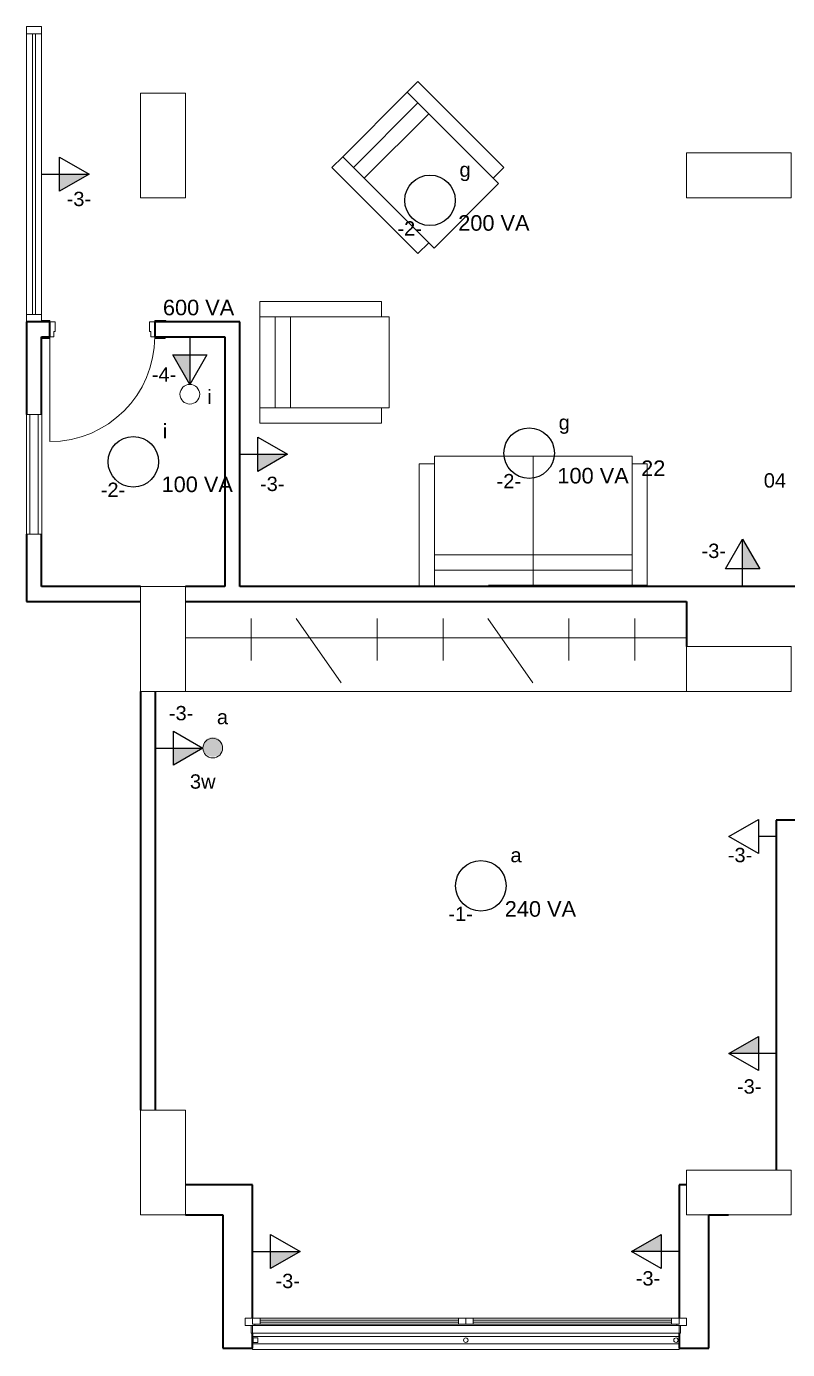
# Model space of a CAD drawing. Header units: metres. Extents: x -182 to 99, y 70 to 113.
# Drawn here: x -6.78 to -1.7, y 81.24 to 90.08 of the extents above; entities that cross this region are included whole.
import ezdxf

# ---------------------------------------------------------------- set-up
doc = ezdxf.new("R2010")
doc.units = ezdxf.units.M
doc.header["$LTSCALE"] = 0.01
for name, color, linetype, lineweight in [('A-DETL', 5, 'Continuous', 9), ('A-DOOR', 1, 'Continuous', 9), ('A-DOOR-FRAM', 1, 'Continuous', 13), ('A-FLOR-HRAL', 1, 'Continuous', 9), ('A-GLAZ', 6, 'Continuous', 9), ('A-GLAZ-CWMG', 3, 'Continuous', 9), ('A-GLAZ-FRAM', 6, 'Continuous', 13), ('A-GLAZ-GLAS', 6, 'Continuous', 13), ('A-GLAZ-SILL', 1, 'Continuous', 9), ('A-WALL', 2, 'Continuous', 9), ('G-IMPT', 1, 'Continuous', 9), ('I-FURN', 6, 'Continuous', 9), ('S-COLS', 6, 'Continuous', 9)]:
    doc.layers.add(name, color=color, linetype=linetype, lineweight=lineweight)
doc.layers.add('Elétrica', color=7, linetype='Continuous')
doc.layers.get('0').off()
doc.layers.get('I-FURN').off()
doc.styles.add('Arial', font='arial.ttf', dxfattribs={"height": 0.29506})

# ---------------------------------------------------------------- blocks, each defined once
blk = doc.blocks.new('Pilar rectangular hormigón - 300 x 700 mm-506285-Nivel 4')
at = {"layer": 'S-COLS'}
for p, q in [((0.15, 0.35), (-0.15, 0.35)), ((-0.15, 0.35), (-0.15, -0.35)), ((0.15, -0.35), (0.15, 0.35)), ((-0.15, -0.35), (0.15, -0.35))]:
    blk.add_line(p, q, dxfattribs=at)
blk = doc.blocks.new('Pilar rectangular hormigón - 300 x 700 mm-553680-Nivel 4')
at = {"layer": 'S-COLS'}
for p, q in [((0.15, 0.35), (-0.15, 0.35)), ((-0.15, 0.35), (-0.15, -0.35)), ((0.15, -0.35), (0.15, 0.35)), ((-0.15, -0.35), (0.15, -0.35))]:
    blk.add_line(p, q, dxfattribs=at)
blk = doc.blocks.new('PF 2 Vantaux - Droits - 2_95m x 2_15m-427635-Nivel 4')
at = {"layer": 'A-GLAZ'}
for p, q in [((-1.425, 0), (-1.435, 0)), ((-1.435, 0), (-1.435, -0.05)), ((-1.425, -0.05), (-1.425, 0)), ((1.435, 0), (1.425, 0)), ((1.425, 0), (1.425, -0.05)), ((1.435, -0.05), (1.435, 0)), ((-1.435, -0.05), (-1.425, -0.05)), ((1.425, -0.05), (1.435, -0.05))]:
    blk.add_line(p, q, dxfattribs=at)
at = {"layer": 'A-GLAZ-FRAM'}
for p, q in [((-1.41, -0.05), (-1.475, -0.05)), ((-1.475, -0.05), (-1.475, -0.1)), ((-1.425, -0.06), (-1.425, -0.1)), ((-1.375, -0.06), (-1.425, -0.06)), ((-1.425, -0.1), (-1.425, -0.06)), ((-1.425, -0.06), (-1.41, -0.06)), ((-1.41, -0.06), (-1.41, -0.05)), ((-1.375, -0.1), (-1.375, -0.06)), ((0, -0.06), (-0.05, -0.06)), ((-0.05, -0.06), (-0.05, -0.1)), ((0, -0.1), (0, -0.06)), ((0.05, -0.06), (0, -0.06)), ((0, -0.06), (0, -0.1)), ((0.05, -0.1), (0.05, -0.06)), ((1.375, -0.06), (1.375, -0.1)), ((1.425, -0.06), (1.375, -0.06)), ((1.475, -0.05), (1.41, -0.05)), ((1.41, -0.05), (1.41, -0.06)), ((1.41, -0.06), (1.425, -0.06)), ((1.425, -0.1), (1.425, -0.06)), ((1.425, -0.06), (1.425, -0.1)), ((1.475, -0.1), (1.475, -0.05)), ((-1.475, -0.1), (-1.425, -0.1)), ((-1.425, -0.1), (-1.375, -0.1)), ((-0.05, -0.1), (0, -0.1)), ((0, -0.1), (0.05, -0.1)), ((1.375, -0.1), (1.425, -0.1)), ((1.425, -0.1), (1.475, -0.1))]:
    blk.add_line(p, q, dxfattribs=at)
at = {"layer": 'A-GLAZ-FRAM', "lineweight": 9}
for p, q in [((1.425, 0), (-1.425, 0)), ((-1.41, -0.05), (1.41, -0.05)), ((-0.05, -0.06), (-1.375, -0.06)), ((1.375, -0.06), (0.05, -0.06)), ((-1.375, -0.1), (-0.05, -0.1)), ((0.05, -0.1), (1.375, -0.1))]:
    blk.add_line(p, q, dxfattribs=at)
at = {"layer": 'A-GLAZ-GLAS'}
for p, q in [((-0.05, -0.074), (-1.375, -0.074)), ((-1.375, -0.074), (-1.375, -0.086)), ((-1.375, -0.086), (-0.05, -0.086)), ((-0.05, -0.086), (-0.05, -0.074)), ((1.375, -0.074), (0.05, -0.074)), ((0.05, -0.074), (0.05, -0.086)), ((0.05, -0.086), (1.375, -0.086)), ((1.375, -0.086), (1.375, -0.074))]:
    blk.add_line(p, q, dxfattribs=at)
at = {"layer": 'A-GLAZ-SILL'}
for p, q in [((-1.425, 0.1), (-1.425, 0.11)), ((1.425, 0.11), (-1.425, 0.11)), ((1.425, 0.11), (1.425, 0.1))]:
    blk.add_line(p, q, dxfattribs=at)
blk = doc.blocks.new('Barandilla - 30 mm-412618-Nivel 4')
at = {"layer": 'A-FLOR-HRAL'}
for p, q in [((0.015, 0.016), (-0.015, 0.016)), ((-0.015, 0.016), (-0.015, -0.014)), ((0.015, -0.014), (0.015, 0.016)), ((-0.015, -0.014), (0.015, -0.014))]:
    blk.add_line(p, q, dxfattribs=at)
blk = doc.blocks.new('Barandilla - 30 mm-412620-Nivel 4')
at = {"layer": 'A-FLOR-HRAL'}
for start, end in [(0, 180), (180, 360)]:
    blk.add_arc((0, 0), 0.015, start, end, dxfattribs=at)
blk = doc.blocks.new('Barandilla - Barandilla-448483-Nivel 4')
at = {"rotation": 89.99999999999984}
for name, p in [('Barandilla - 30 mm-412618-Nivel 4', (-7.806, -16.2314)), ('Barandilla - 30 mm-412620-Nivel 4', (-6.401, -16.2314)), ('Barandilla - 30 mm-412620-Nivel 4', (-4.996, -16.2314))]:
    blk.add_blockref(name, p, dxfattribs=at)
blk = doc.blocks.new('Tipo de barandal superior -  10-448487-Nivel 4')
at = {"layer": 'A-FLOR-HRAL'}
for p, q in [((-7.826, -16.2064), (-4.976, -16.2064)), ((-7.826, -16.2564), (-4.976, -16.2564))]:
    blk.add_line(p, q, dxfattribs=at)
blk = doc.blocks.new('Panel de sistema - Acristalado 2-563065-Nivel 4')
at = {"layer": 'A-GLAZ'}
for p, q in [((0.9376, 0.01), (-0.9376, 0.01)), ((-0.9376, 0.01), (-0.9376, -0.01)), ((0.9376, -0.01), (0.9376, 0.01)), ((-0.9376, -0.01), (0.9376, -0.01))]:
    blk.add_line(p, q, dxfattribs=at)
blk = doc.blocks.new('Montante rectangular - Montante rectangular - 5 x 10 cm-563067-Nivel 4')
at = {"layer": 'A-GLAZ-CWMG', "lineweight": 13}
for p, q in [((-0.05, 0.05), (-0.05, -0.05)), ((0, 0.05), (-0.05, 0.05)), ((0, -0.05), (0, 0.05)), ((-0.05, -0.05), (0, -0.05))]:
    blk.add_line(p, q, dxfattribs=at)
blk = doc.blocks.new('Montante rectangular - Montante rectangular - 5 x 10 cm-563062-Nivel 4')
at = {"layer": 'A-GLAZ-CWMG', "lineweight": 13}
for p, q in [((-0.025, 0.05), (0.025, 0.05)), ((-0.025, -0.05), (-0.025, 0.05)), ((0.025, 0.05), (0.025, -0.05)), ((0.025, -0.05), (-0.025, -0.05))]:
    blk.add_line(p, q, dxfattribs=at)
blk = doc.blocks.new('Couch02 - 12ZCOU02_dwg-402647-Nivel 4')
at = {"layer": 'G-IMPT'}
for p, q in [((0, 0.762), (0.8128, 0.762)), ((0, 0.762), (0.8128, 0.762)), ((0.8128, 0.6604), (0.8128, 0.762)), ((0.8128, 0.762), (0.8128, 0.6604)), ((0, 0.6604), (0.1016, 0.6604)), ((0.1016, 0.6604), (0, 0.6604)), ((0.1016, 0), (0.1016, 0.6604)), ((0.1016, 0), (0.1016, 0.6604)), ((0.1016, 0.6604), (0.1577, 0.6604)), ((0.1016, 0.6604), (0.1577, 0.6604)), ((0.1577, 0.6604), (0.8128, 0.6604)), ((0.8128, 0.6604), (0.1577, 0.6604)), ((0.2032, 0), (0.2032, 0.6604)), ((0.2032, 0), (0.2032, 0.6604)), ((0.8128, 0.6604), (0.8636, 0.6604)), ((0.8128, 0.6604), (0.8636, 0.6604)), ((0.8636, 0), (0.8636, 0.6604)), ((0.8636, 0), (0.8636, 0.6604)), ((0, 0), (0, 0.3)), ((0, 0.3), (0, -0.6604)), ((0, -0.6604), (0, 0)), ((0, 0), (0.1016, 0)), ((0.1016, -0.6604), (0.1016, 0)), ((0.1016, -0.6604), (0.1016, 0)), ((0.1016, 0), (0.2032, 0)), ((0.2032, 0), (0.2032, -0.6604)), ((0.2032, 0), (0.8636, 0)), ((0.2032, -0.6604), (0.2032, 0)), ((0.8636, 0), (0.8636, -0.6604)), ((0.8636, 0), (0.8636, -0.6604)), ((0, -0.6604), (0, -0.762)), ((0, -0.6604), (0.1016, -0.6604)), ((0, -0.6604), (0, -0.762)), ((0, -0.6604), (0.1016, -0.6604)), ((0.1016, -0.6604), (0.1577, -0.6604)), ((0.1016, -0.6604), (0.1577, -0.6604)), ((0.8128, -0.6604), (0.1577, -0.6604)), ((0.8128, -0.6604), (0.1577, -0.6604)), ((0.8128, -0.6604), (0.8128, -0.762)), ((0.8128, -0.6604), (0.8636, -0.6604)), ((0.8128, -0.6604), (0.8128, -0.762)), ((0.8128, -0.6604), (0.8636, -0.6604)), ((0.8128, -0.762), (0, -0.762)), ((0, -0.762), (0.8128, -0.762))]:
    blk.add_line(p, q, dxfattribs=at)
blk = doc.blocks.new('Couch02 - Couch02-403005-Nivel 4')
blk.add_blockref('Couch02 - 12ZCOU02_dwg-402647-Nivel 4', (0, 0))
blk = doc.blocks.new('Couch01 - 12ZCOU01_dwg-205772-Nivel 4')
at = {"layer": 'G-IMPT'}
for p, q in [((0, 0.3048), (0, 0.4064)), ((0, 0.4064), (0.8128, 0.4064)), ((0, 0.4064), (0, 0.3048)), ((0, 0.4064), (0.8128, 0.4064)), ((0.8128, 0.3048), (0.8128, 0.4064)), ((0.8128, 0.4064), (0.8128, 0.3048)), ((0, -0.3048), (0, 0.3048)), ((0, 0.3048), (0.1016, 0.3048)), ((0, -0.3048), (0, 0.3048)), ((0.1016, 0.3048), (0, 0.3048)), ((0.1016, -0.3048), (0.1016, 0.3048)), ((0.1016, -0.3048), (0.1016, 0.3048)), ((0.1016, 0.3048), (0.1577, 0.3048)), ((0.1016, 0.3048), (0.1577, 0.3048)), ((0.1577, 0.3048), (0.8128, 0.3048)), ((0.8128, 0.3048), (0.1577, 0.3048)), ((0.2032, 0.3048), (0.2032, -0.3048)), ((0.2032, -0.3048), (0.2032, 0.3048)), ((0.8128, 0.3048), (0.8636, 0.3048)), ((0.8128, 0.3048), (0.8636, 0.3048)), ((0.8636, 0.3048), (0.8636, -0.3048)), ((0.8636, 0.3048), (0.8636, -0.3048)), ((0, -0.3048), (0, -0.4064)), ((0, -0.3048), (0.1016, -0.3048)), ((0, -0.3048), (0, -0.4064)), ((0, -0.3048), (0.1016, -0.3048)), ((0.1016, -0.3048), (0.1577, -0.3048)), ((0.1016, -0.3048), (0.1577, -0.3048)), ((0.8128, -0.3048), (0.1577, -0.3048)), ((0.8128, -0.3048), (0.1577, -0.3048)), ((0.8128, -0.3048), (0.8128, -0.4064)), ((0.8128, -0.3048), (0.8636, -0.3048)), ((0.8128, -0.3048), (0.8128, -0.4064)), ((0.8128, -0.3048), (0.8636, -0.3048)), ((0.8128, -0.4064), (0, -0.4064)), ((0, -0.4064), (0.8128, -0.4064))]:
    blk.add_line(p, q, dxfattribs=at)
blk = doc.blocks.new('Couch01 - Couch01-206132-Nivel 4')
blk.add_blockref('Couch01 - 12ZCOU01_dwg-205772-Nivel 4', (0, 0))
blk = doc.blocks.new('Puerta de 1 hoja - 70 x 210 cm-V33-Nivel 4')
at = {"layer": 'A-DOOR', "lineweight": 13}
blk.add_line((0.6169, 0.05), (0.6169, 0.75), dxfattribs=at)
blk.add_arc((0.6169, 0.05), 0.7, 90, 180, dxfattribs=at)
at = {"layer": 'A-DOOR-FRAM'}
for p, q in [((-0.0831, 0.06), (-0.1531, 0.06)), ((-0.1531, 0.06), (-0.1531, 0.05)), ((-0.0831, 0.05), (-0.0831, 0.06)), ((-0.0581, 0.05), (-0.0831, 0.05)), ((-0.0581, 0.015), (-0.0581, 0.05)), ((-0.0481, 0.015), (-0.0581, 0.015)), ((-0.0481, -0.05), (-0.0481, 0.015)), ((0.5919, 0.015), (0.5819, 0.015)), ((0.5819, 0.015), (0.5819, -0.05)), ((0.6169, 0.05), (0.5919, 0.05)), ((0.5919, 0.05), (0.5919, 0.015)), ((0.6729, 0.06), (0.6169, 0.06)), ((0.6169, 0.06), (0.6169, 0.05)), ((-0.1581, -0.05), (-0.1581, -0.06)), ((-0.1581, -0.06), (-0.0831, -0.06)), ((-0.0831, -0.06), (-0.0831, -0.05)), ((-0.0831, -0.05), (-0.0481, -0.05)), ((0.5819, -0.05), (0.6169, -0.05)), ((0.6169, -0.05), (0.6169, -0.06)), ((0.6169, -0.06), (0.6729, -0.06))]:
    blk.add_line(p, q, dxfattribs=at)
blk = doc.blocks.new('Montante rectangular - Montante rectangular - 5 x 10 cm-562962-Nivel 4')
at = {"layer": 'A-GLAZ-CWMG'}
for p, q in [((-9.337, -7.4986), (-9.337, -9.3737)), ((-9.237, -9.3737), (-9.237, -7.4986))]:
    blk.add_line(p, q, dxfattribs=at)
blk = doc.blocks.new('Ventana simple - 25 x 80 cm-513004-Nivel 4')
at = {"layer": 'A-GLAZ-FRAM', "lineweight": 9}
for p, q in [((-0.4, 0.035), (0.4, 0.035)), ((-0.4, -0.02), (-0.4, 0.035)), ((0.4, 0.035), (0.4, -0.02)), ((0.4, -0.02), (-0.4, -0.02))]:
    blk.add_line(p, q, dxfattribs=at)
at = {"layer": 'A-GLAZ-SILL'}
for p, q in [((-0.4, 0.0579), (0.4, 0.0579)), ((-0.4, 0.035), (-0.4, 0.0579)), ((0.4, 0.0579), (0.4, 0.035)), ((-0.4, -0.0441), (-0.4, -0.02)), ((0.4, -0.0441), (-0.4, -0.0441)), ((0.4, -0.02), (0.4, -0.0441))]:
    blk.add_line(p, q, dxfattribs=at)
blk = doc.blocks.new('Pilar rectangular hormigón - 300 x 700 mm-506285-Planta Baja')
at = {"layer": 'S-COLS'}
for p, q in [((0.15, 0.35), (-0.15, 0.35)), ((-0.15, 0.35), (-0.15, -0.35)), ((0.15, -0.35), (0.15, 0.35)), ((-0.15, -0.35), (0.15, -0.35))]:
    blk.add_line(p, q, dxfattribs=at)
blk = doc.blocks.new('Pilar rectangular hormigón - 300 x 700 mm-553680-Planta Baja')
at = {"layer": 'S-COLS'}
for p, q in [((0.15, 0.35), (-0.15, 0.35)), ((-0.15, 0.35), (-0.15, -0.35)), ((0.15, -0.35), (0.15, 0.35)), ((-0.15, -0.35), (0.15, -0.35))]:
    blk.add_line(p, q, dxfattribs=at)

msp = doc.modelspace()

# ---------------------------------------------------------------- hatches: boundary and pattern name
at = {"layer": 'Elétrica', "ltscale": 0.5}
h = msp.add_hatch(color=0, dxfattribs=at)
h.set_gradient(color1=(255, 255, 255), tint=1)
h.paths.add_polyline_path([(1.741, 85.2611, 1), (1.6094, 85.2611, 1)])
h.paths.add_polyline_path([(0.2739, 86.2056, 1), (0.4056, 86.2056, 1)])
h.paths.add_polyline_path([(-1.4161, 85.973, 1), (-1.2845, 85.973, 1)])
h.paths.add_polyline_path([(-5.6046, 85.2652, 1), (-5.473, 85.2652, 1)])
h.paths.add_polyline_path([(-0.9431, 86.8771, 1), (-1.0747, 86.8771, 1)])
h.paths.add_polyline_path([(0.6001, 89.1861, 1), (0.4685, 89.1861, 1)])
at = {"layer": 'Elétrica'}
for points in [[(-6.3663, 89.0935), (-6.564, 89.0935), (-6.564, 88.9793)], [(-5.6929, 87.6883), (-5.6929, 87.8861), (-5.807, 87.8861)], [(-5.0402, 87.2209), (-5.238, 87.2209), (-5.238, 87.1068)], [(-1.9978, 86.6536), (-1.9978, 86.4558), (-1.8837, 86.4558)], [(-5.6052, 85.2567), (-5.803, 85.2567), (-5.803, 85.1425)], [(-2.0905, 83.2145), (-1.8927, 83.2145), (-1.8927, 83.3287)], [(-2.7405, 81.8908), (-2.5427, 81.8908), (-2.5427, 82.005)], [(-4.9552, 81.8908), (-5.153, 81.8908), (-5.153, 81.7766)]]:
    msp.add_hatch(color=256, dxfattribs=at).paths.add_polyline_path(points)
at = {"layer": 'Elétrica', "ltscale": 0.5}
h = msp.add_hatch(dxfattribs=at)
h.set_pattern_fill('ANGLE', color=256)
h.set_pattern_definition([(0, (0, 0), (0, 6.985), [5.08, -1.905]), (90, (0, 0), (-6.985, 4e-16), [5.08, -1.905])])
h.paths.add_polyline_path([(-5.4736, 85.2567, 1), (-5.6052, 85.2567, 1)])

# ---------------------------------------------------------------- linework, layer by layer
at = {"layer": 'A-DETL'}
for p, q in [((-5.282, 86.1232), (-5.282, 85.8432)), ((-4.982, 86.1232), (-4.6814, 85.6939)), ((-4.4414, 86.1232), (-4.4414, 85.8432)), ((-4.0006, 86.1232), (-4.0006, 85.8432)), ((-3.7006, 86.1232), (-3.4, 85.6939)), ((-3.16, 86.1232), (-3.16, 85.8432)), ((-2.7192, 86.1232), (-2.7192, 85.8432)), ((-2.3725, 85.9939), (-5.7229, 85.9939)), ((-2.0929, 85.6359), (-5.7229, 85.6359))]:
    msp.add_line(p, q, dxfattribs=at)
at = {"layer": 'A-WALL', "color": 7, "lineweight": 35}
for p, q in [((-6.6279, 88.1059), (-6.7839, 88.1059)), ((-6.7839, 88.1059), (-6.7839, 87.4859)), ((-6.6279, 88.0059), (-6.6279, 88.1059)), ((-5.3579, 88.1059), (-5.9279, 88.1059)), ((-5.9279, 88.1059), (-5.9279, 88.0059)), ((-5.3579, 86.3359), (-5.3579, 88.1059)), ((-6.6839, 88.0059), (-6.6279, 88.0059)), ((-6.6839, 87.4859), (-6.6839, 88.0059)), ((-5.9279, 88.0059), (-5.4579, 88.0059)), ((-5.4579, 88.0059), (-5.4579, 86.3359)), ((-6.7839, 86.6859), (-6.7839, 86.2359)), ((-6.6839, 86.3359), (-6.6839, 86.6859)), ((-6.0229, 86.3359), (-6.6839, 86.3359)), ((-5.4579, 86.3359), (-5.7229, 86.3359)), ((-1.4929, 86.3359), (-5.3579, 86.3359)), ((-6.7839, 86.2359), (-6.0229, 86.2359)), ((-5.7229, 86.2359), (-2.3725, 86.2359)), ((-2.3725, 86.2359), (-2.3725, 85.9359)), ((-6.0229, 85.6359), (-6.0229, 82.8358)), ((-5.9229, 82.8358), (-5.9229, 85.6359)), ((-1.6029, 84.7759), (-1.7729, 84.7759)), ((-1.7729, 84.7759), (-1.7729, 82.4358)), ((-5.2729, 82.3358), (-5.7229, 82.3358)), ((-5.2729, 81.4458), (-5.2729, 82.3358)), ((-2.3725, 82.3358), (-2.4229, 82.3358)), ((-2.4229, 82.3358), (-2.4229, 81.4458)), ((-5.7229, 82.1358), (-5.4729, 82.1358)), ((-5.4729, 82.1358), (-5.4729, 81.2458)), ((-2.2229, 82.1358), (-2.0929, 82.1358)), ((-2.2229, 81.2458), (-2.2229, 82.1358)), ((-5.2729, 81.2458), (-5.2729, 81.3458)), ((-2.4229, 81.3458), (-2.4229, 81.2458)), ((-5.4729, 81.2458), (-5.2729, 81.2458)), ((-2.4229, 81.2458), (-2.2229, 81.2458))]:
    msp.add_line(p, q, dxfattribs=at)
at = {"layer": 'Elétrica'}
for p, q in [((-6.6839, 89.0935), (-6.3663, 89.0935)), ((-5.6929, 88.0059), (-5.6929, 87.6883)), ((-5.3579, 87.2209), (-5.0402, 87.2209)), ((-1.9978, 86.3359), (-1.9978, 86.6536)), ((-5.9229, 85.2567), (-5.6052, 85.2567)), ((-1.7729, 84.6659), (-1.8927, 84.6659)), ((-1.7729, 83.2145), (-2.0905, 83.2145)), ((-5.2729, 81.8908), (-4.9552, 81.8908)), ((-2.4229, 81.8908), (-2.7405, 81.8908))]:
    msp.add_line(p, q, dxfattribs=at)
for points in [[(-6.564, 89.2077), (-6.3663, 89.0935), (-6.564, 88.9793)], [(-5.5787, 87.8861), (-5.6929, 87.6883), (-5.807, 87.8861)], [(-5.238, 87.3351), (-5.0402, 87.2209), (-5.238, 87.1068)], [(-2.112, 86.4558), (-1.9978, 86.6536), (-1.8837, 86.4558)], [(-5.803, 85.3709), (-5.6052, 85.2567), (-5.803, 85.1425)], [(-1.8927, 84.5518), (-2.0905, 84.6659), (-1.8927, 84.7801)], [(-1.8927, 83.1003), (-2.0905, 83.2145), (-1.8927, 83.3287)], [(-5.153, 82.005), (-4.9552, 81.8908), (-5.153, 81.7766)], [(-2.5427, 81.7766), (-2.7405, 81.8908), (-2.5427, 82.005)]]:
    msp.add_lwpolyline(points, close=True, dxfattribs=at)
for centre in [(-4.0879, 88.9183), (-3.4249, 87.2286), (-6.0709, 87.1709), (-3.7473, 84.3359)]:
    msp.add_circle(centre, 0.1688, dxfattribs=at)
at = {"layer": 'Elétrica', "lineweight": 20}
for centre in [(-5.6929, 87.6225), (-5.5394, 85.2567)]:
    msp.add_circle(centre, 0.0658, dxfattribs=at)

# ---------------------------------------------------------------- block references
at = {"layer": 'A-DOOR', "rotation": 180}
msp.add_blockref('Puerta de 1 hoja - 70 x 210 cm-V33-Nivel 4', (-6.011, 88.0559), dxfattribs=at)
at = {"layer": 'A-FLOR-HRAL'}
for name in ['Tipo de barandal superior -  10-448487-Nivel 4', 'Barandilla - Barandilla-448483-Nivel 4']:
    msp.add_blockref(name, (2.5531, 97.5297), dxfattribs=at)
at = {"layer": 'A-GLAZ'}
for name, p, rotation in [('Panel de sistema - Acristalado 2-563065-Nivel 4', (-6.7339, 89.0935), 89.9999999999999), ('Ventana simple - 25 x 80 cm-513004-Nivel 4', (-6.727, 87.0859), 89.9999999999999), ('PF 2 Vantaux - Droits - 2_95m x 2_15m-427635-Nivel 4', (-3.8479, 81.3458), 180)]:
    msp.add_blockref(name, p, dxfattribs=dict(at, rotation=rotation))
at = {"layer": 'A-GLAZ-CWMG', "extrusion": (0, 0, -1), "rotation": 90.00000000000004}
msp.add_blockref('Montante rectangular - Montante rectangular - 5 x 10 cm-563062-Nivel 4', (6.7339, 90.0561), dxfattribs=at)
at = {"layer": 'A-GLAZ-CWMG'}
msp.add_blockref('Montante rectangular - Montante rectangular - 5 x 10 cm-562962-Nivel 4', (2.5531, 97.5297), dxfattribs=at)
at = {"layer": 'A-GLAZ-CWMG', "rotation": 269.9999999999999}
msp.add_blockref('Montante rectangular - Montante rectangular - 5 x 10 cm-563067-Nivel 4', (-6.7339, 88.1059), dxfattribs=at)
at = {"layer": 'I-FURN'}
for name, p, rotation in [('Couch01 - Couch01-206132-Nivel 4', (-4.4553, 89.4259), 314.999999999999), ('Couch02 - Couch02-403005-Nivel 4', (-3.3973, 86.3452), 89.99999999999905)]:
    msp.add_blockref(name, p, dxfattribs=dict(at, rotation=rotation))
msp.add_blockref('Couch01 - Couch01-206132-Nivel 4', (-5.2243, 87.8359), dxfattribs=at)
at = {"layer": 'S-COLS'}
for name, p, rotation in [('Pilar rectangular hormigón - 300 x 700 mm-506285-Nivel 4', (-5.8729, 89.2859), 180), ('Pilar rectangular hormigón - 300 x 700 mm-506285-Nivel 4', (-2.0229, 89.0859), 269.9999999999996), ('Pilar rectangular hormigón - 300 x 700 mm-506285-Planta Baja', (-2.0225, 85.7859), 269.9999999999996), ('Pilar rectangular hormigón - 300 x 700 mm-553680-Nivel 4', (-5.8729, 82.4858), 180), ('Pilar rectangular hormigón - 300 x 700 mm-553680-Planta Baja', (-2.0225, 82.2858), 89.99999999999955)]:
    msp.add_blockref(name, p, dxfattribs=dict(at, rotation=rotation))
msp.add_blockref('Pilar rectangular hormigón - 300 x 700 mm-553680-Nivel 4', (-5.8729, 85.9859), dxfattribs=at)

# ---------------------------------------------------------------- texts
at = {"layer": 'Elétrica', "lineweight": 20, "style": 'Arial'}
for s, height, p in [('g', 0.0959, (-3.8905, 89.0758)), ('-3-', 0.09589, (-6.5163, 88.8801)), ('-2-', 0.09589, (-4.3055, 88.6829)), ('-4-', 0.09589, (-5.9471, 87.7069)), ('i', 0.0959, (-5.5764, 87.557)), ('i', 0.0959, (-5.8735, 87.3284)), ('g', 0.0959, (-3.2275, 87.386)), ('-3-', 0.09589, (-5.224, 86.9752)), ('-2-', 0.09589, (-3.6425, 86.9932)), ('04', 0.09589, (-1.8565, 86.9983)), ('-2-', 0.09589, (-6.2885, 86.9355)), ('-3-', 0.09589, (-2.2726, 86.5275)), ('-3-', 0.09589, (-5.8332, 85.4425)), ('3w', 0.09589, (-5.6922, 84.9853)), ('a', 0.0959, (-3.5499, 84.4933)), ('-3-', 0.09589, (-2.097, 84.4939)), ('-1-', 0.09589, (-3.9649, 84.1004)), ('-3-', 0.09589, (-2.0358, 82.9466)), ('-3-', 0.09589, (-5.1203, 81.6463)), ('-3-', 0.09589, (-2.7122, 81.6638))]:
    msp.add_text(s, height=height, dxfattribs=at).set_placement(p)
at = {"layer": 'Elétrica', "lineweight": 20, "width": 0.595396, "attachment_point": 8, "style": 'Arial'}
for s, insert, char_height in [('{\\H0.0275x;\\P\\P}200 VA', (-3.6606, 88.7141), 0.104025), ('{\\H0.0275x;\\P\\P}600 VA', (-5.6345, 88.1487), 0.104025), ('{\\H0.0275x;\\P\\P}100 VA', (-2.9976, 87.0244), 0.104025), ('{\\H0.0275x;\\P\\P}100 VA', (-5.6436, 86.9667), 0.104025), ('{\\H0.0275x;\\P}a', (-5.4748, 85.4148), 0.095887), ('{\\H0.0275x;\\P\\P}240 VA', (-3.3495, 84.128), 0.104025)]:
    msp.add_mtext(s, dxfattribs=dict(at, insert=insert, char_height=char_height))
at = {"layer": 'Elétrica', "color": 7, "ltscale": 0.5, "true_color": 0xffffff, "insert": (-2.5955, 87.0756), "char_height": 0.104025, "width": 0.595396, "attachment_point": 8, "style": 'Arial'}
msp.add_mtext('{\\H0.0275x;\\P\\P}22', dxfattribs=at)

doc.saveas('drawing.dxf')
